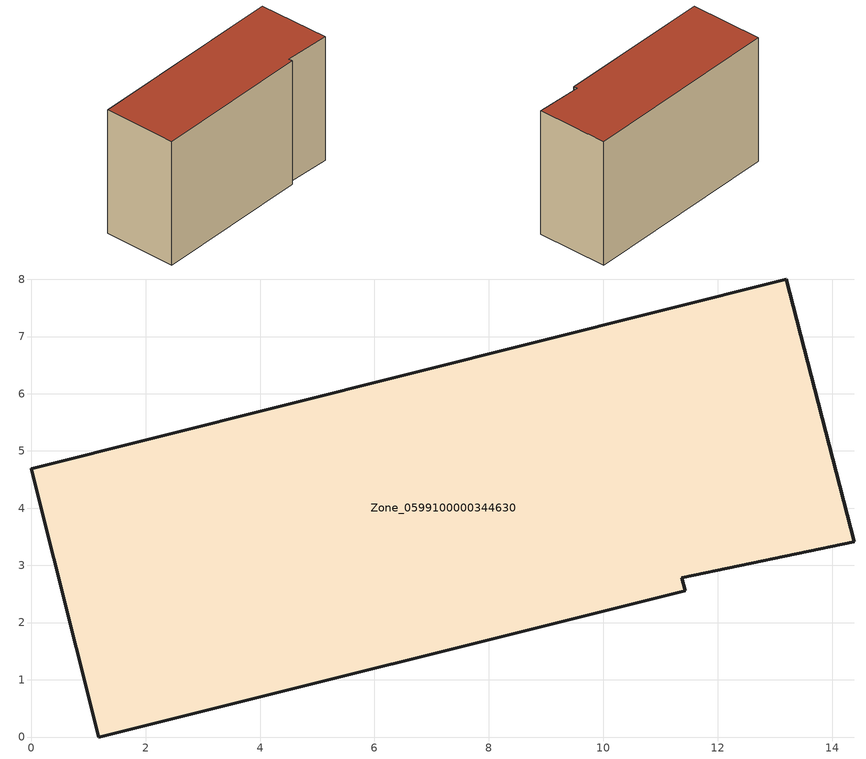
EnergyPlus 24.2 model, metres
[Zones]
Zone_0599100000344630
 floor ground (C_G): 11.43,2.55 1.18,0 0,4.69 13.2,8.01 14.39,3.42 11.37,2.79 z0
 wall outside (C_F): 14.39,3.42 13.2,8.01 0,4.69 1.18,0 11.43,2.55 11.37,2.79 14.39,3.42 z0:8.64
 roof outside (C_R): 1.18,0 11.43,2.55 11.37,2.79 14.39,3.42 13.2,8.01 0,4.69 z8.64
[BUILDING]
Pand.0599100000344630: North Axis=0; Terrain=City; Loads Convergence Tolerance Value=0.04; Temperature Convergence Tolerance Value=0.4; Solar Distribution=FullExterior; Maximum Number of Warmup Days=25; Minimum Number of Warmup Days=1
[Site:Location]
Rotterdam.The.Hague.AP_ZH_NLD Design_Conditions: Latitude=51.96; Longitude=4.45; Time Zone=1; Elevation=-4.5
[SITE:GROUNDTEMPERATURE:BUILDINGSURFACE]
18, 18, 18, 18, 18, 18, 18, 18, 18, 18, 18, 18
[MATERIAL] Thermal Absorptance=0.9; Solar Absorptance=0.7; Visible Absorptance=0.7
Name | Roughness | Thickness | Conductivity | Density | Specific Heat
G.TI.1992-2005 | MediumSmooth | 0.15 | 0.06 | 540 | 1210
F.TI.1992-2005 | Rough | 0.3 | 0.12 | 1920 | 840
R.TI.1992-2005 | MediumRough | 0.2 | 0.08 | 1500 | 1000
[CONSTRUCTION]
C_G: G.TI.1992-2005
C_F: F.TI.1992-2005
C_R: R.TI.1992-2005
[ZONE]
Zone_0599100000344630: Type=1; Multiplier=1; Ceiling Height=Autocalculate; Volume=Autocalculate; Floor Area=autocalculate; Part of Total Floor Area=Yes
[ZONEINFILTRATION:DESIGNFLOWRATE]
Infil_Zone_0599100000344630: Zone or ZoneList or Space or SpaceList=Zone_0599100000344630; Schedule=AlwaysOn; Design Flow Rate Calculation Method=Flow/Area; Flow Rate per Floor Area=0.0015; Constant Term Coefficient=1; Temperature Term Coefficient=0; Velocity Term Coefficient=0; Velocity Squared Term Coefficient=0
[HVACTEMPLATE:ZONE:IDEALLOADSAIRSYSTEM]
Zone_0599100000344630: Maximum Heating Supply Air Temperature=50; Minimum Cooling Supply Air Temperature=13; Maximum Heating Supply Air Humidity Ratio=0.0156; Minimum Cooling Supply Air Humidity Ratio=0.0077; Heating Limit=NoLimit; Cooling Limit=NoLimit; Dehumidification Control Type=ConstantSensibleHeatRatio; Cooling Sensible Heat Ratio=0.7; Dehumidification Setpoint=60; Humidification Control Type=None; Humidification Setpoint=30; Outdoor Air Method=None; Outdoor Air Flow Rate per Person=0.00944; Outdoor Air Flow Rate per Zone Floor Area=0; Outdoor Air Flow Rate per Zone=0; Demand Controlled Ventilation Type=None; Outdoor Air Economizer Type=NoEconomizer; Heat Recovery Type=None; Sensible Heat Recovery Effectiveness=0.7; Latent Heat Recovery Effectiveness=0.65
[ZONECONTROL:THERMOSTAT]
ThermostatControl_Zone_0599100000344630: Zone or ZoneList=Zone_0599100000344630; Control Type Schedule=DualSetpointControlType; Control 1=Thermostat_Zone_0599100000344630; Temperature Difference Between Cutout And Setpoint=0
[THERMOSTATSETPOINT:DUALSETPOINT]
Thermostat_Zone_0599100000344630: Heating Setpoint Temperature Schedule=HeatingSetpoint_Zone_0599100000344630; Cooling Setpoint Temperature Schedule=CoolingSetpoint_Zone_0599100000344630
[SCHEDULE:COMPACT]
HeatingSetpoint_Zone_0599100000344630: Through: 12/31, For: AllDays, Until: 24:00, 21
CoolingSetpoint_Zone_0599100000344630: Through: 12/31, For: AllDays, Until: 24:00, 24
DualSetpointControlType: Through: 12/31, For: AllDays, Until: 24:00, 4
AlwaysOn: Through: 12/31, For: AllDays, Until: 24:00, 1
